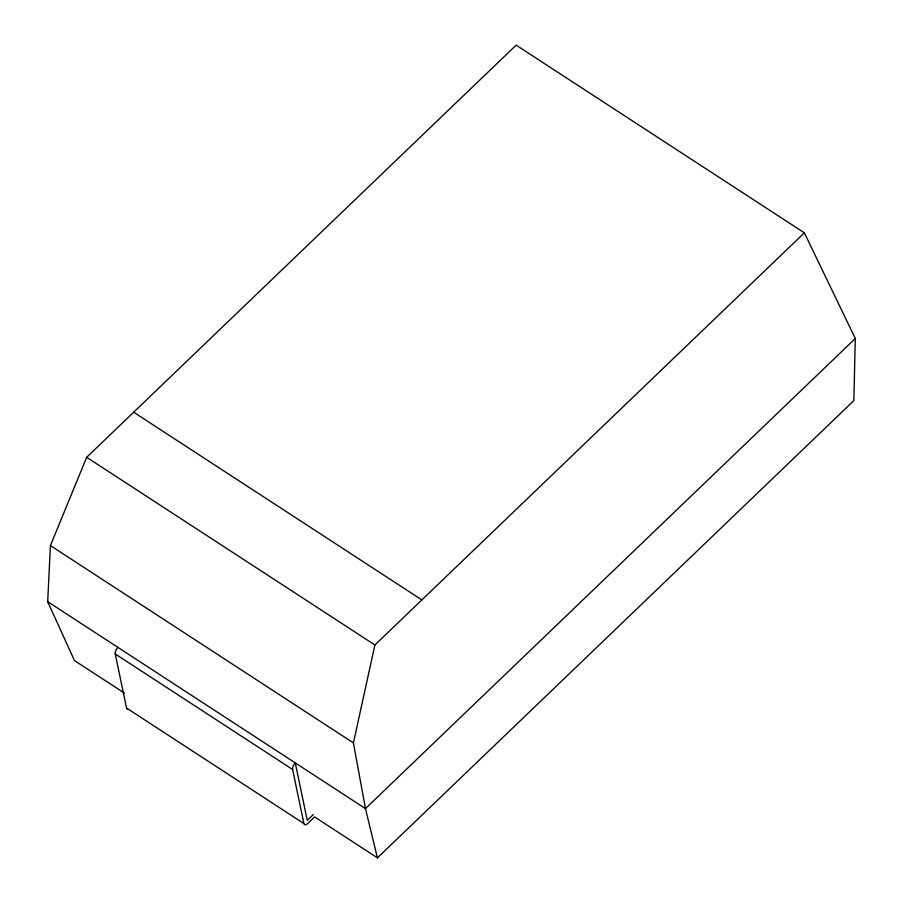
<?xml version="1.0" encoding="UTF-8"?>
<svg xmlns="http://www.w3.org/2000/svg" width="903" height="903" viewBox="0 0 903 903"><rect width="100%" height="100%" fill="white"/><g stroke="black" fill="none" stroke-linecap="round" stroke-linejoin="round"><path stroke-width="1.35" d="M124.456 693.109L74.43 660.533L47.69 601.658L50.421 545.581L86.688 457.302L516.144 45.15L804.359 232.839L855.31 338.49L853.843 400.616L377.431 857.85L314.605 816.944L307.9 823.378A5.034 2.427 -56.9 0 1 303.916 823.581L126.555 708.076L115.257 653.986A5.678 2.732 -56.9 0 1 117.898 647.383M377.431 857.85L365.467 808.603L353.412 742.898L374.903 644.99L804.359 232.839M313.352 814.517L307.268 820.353L295.258 762.877A5.678 2.732 -56.9 0 0 292.617 769.491L303.916 823.581M855.31 338.49L365.467 808.603L47.69 601.658M133.667 412.219L421.882 599.919M86.688 457.302L374.903 644.99M50.421 545.581L353.412 742.898M115.257 653.986L292.617 769.491M127.628 709.25A5.034 2.427 -56.9 0 1 126.555 708.076"/></g></svg>
